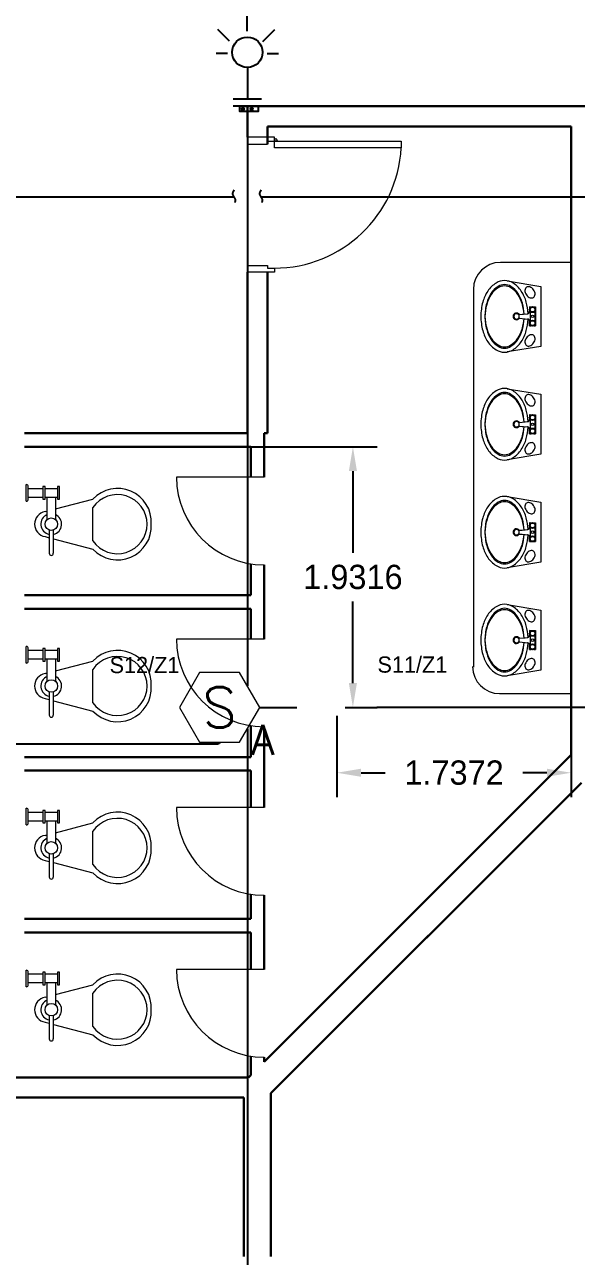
# Model space of a CAD drawing. Extents: x -3404 to 3497, y 0 to 399.
# Drawn here: x 51.68 to 55.76, y 337.75 to 346.88 of the extents above; entities that cross this region are included whole.
import ezdxf
from ezdxf.enums import TextEntityAlignment as Align

# ---------------------------------------------------------------- set-up
doc = ezdxf.new("R2010")
doc.units = 0
doc.header["$LTSCALE"] = 0.15
doc.linetypes.add('HIDDEN', pattern=[0.375, 0.25, -0.125])
doc.layers.get('0').update_dxf_attribs({"color": 252})
doc.layers.get('Defpoints').update_dxf_attribs({"color": 252})
for name, color, linetype in [('0 ARCH', 252, 'Continuous'), ('0 DD', 252, 'Continuous'), ('0 fire alarm', 252, 'Continuous'), ('0 sockets', 252, 'Continuous'), ('AUTOINCR', 7, 'Continuous'), ('FIRE_LOOP', 7, 'Continuous'), ('WIRING', 4, 'Continuous')]:
    doc.layers.add(name, color=color, linetype=linetype)
for name, color, linetype, lineweight in [('anal', 252, 'Continuous', 20), ('DOOR', 252, 'Continuous', 20), ('FIXT', 252, 'Continuous', 9), ('FUR', 252, 'Continuous', 9), ('T-FIRE-B', 4, 'Continuous', 0), ('T-TEXT', 2, 'Continuous', 0), ('wall', 252, 'Continuous', 30), ('WC', 252, 'Continuous', 9)]:
    doc.layers.add(name, color=color, linetype=linetype, lineweight=lineweight)
doc.styles.add('ROMANS', font='ROMANS.shx', dxfattribs={"width": 0.8})
doc.dimstyles.get("Standard").update_dxf_attribs({"dimtxt": 0.18, "dimasz": 0.18, "dimexe": 0.18, "dimexo": 0.0625, "dimgap": 0.09, "dimtad": 0, "dimtih": 1, "dimtoh": 1, "dimdec": 4, "dimzin": 0, "dimdsep": 46, "dimtxsty": 'Standard', "dimcen": 0.09, "dimadec": 0, "dimazin": 0, "dimtfac": 1, "dimtdec": 4, "dimtofl": 0, "dimtmove": 0, "dimatfit": 3, "dimfxl": 1, "dimtolj": 1, "dimtzin": 0, "dimarcsym": 0})

# ---------------------------------------------------------------- blocks, each defined once
blk = doc.blocks.new('D100')
at = {"layer": 'DOOR'}
for points in [[(0.03, 0.2), (0.03, 1.14), (0.0785, 1.14), (0.0785, 0.2)], [(0.03, 0.2), (0, 0.2), (0, 0), (0.05, 0), (0.05, 0.15), (0.03, 0.15)], [(0.97, 0.2), (1, 0.2), (1, 0), (0.95, 0), (0.95, 0.15), (0.97, 0.15)]]:
    blk.add_lwpolyline(points, close=True, dxfattribs=at)
blk.add_circle((0.02, 0.21), 0.01, dxfattribs=at)
blk.add_arc((0.0286, 0.2), 0.9414, 0.00288, 86.9663, dxfattribs=at)
blk = doc.blocks.new('ARCH')
at = {"layer": 'anal'}
for p, q in [((55.725, 345.1171), (55.2, 345.1171)), ((55, 344.9171), (55, 342.1171)), ((55.1938, 341.9207), (55.725, 341.9207))]:
    blk.add_line(p, q, dxfattribs=at)
for centre, start, end in [((55.2, 344.9171), 90, 180), ((55.1938, 342.1207), 180, 270)]:
    blk.add_arc(centre, 0.2, start, end, dxfattribs=at)
at = {"layer": 'DOOR'}
for p, q in [((53.45, 343.525), (52.8, 343.525)), ((53.45, 342.325), (52.8, 342.325)), ((53.45, 341.075), (52.8, 341.075)), ((53.45, 339.875), (52.8, 339.875))]:
    blk.add_line(p, q, dxfattribs=at)
for centre in [(53.45, 343.525), (53.45, 342.325), (53.45, 341.075), (53.45, 339.875)]:
    blk.add_arc(centre, 0.65, 180, 270, dxfattribs=at)
at = {"layer": 'FIXT'}
for p, q in [((55.2499, 344.981), (55.5, 344.9396)), ((55.5, 344.9396), (55.5, 344.4946)), ((55.3365, 344.7311), (55.384, 344.7351)), ((55.3379, 344.7303), (55.3365, 344.7311)), ((55.3379, 344.7303), (55.4021, 344.737)), ((55.42, 344.7861), (55.4155, 344.7871)), ((55.4155, 344.7871), (55.4288, 344.7871)), ((55.4155, 344.7871), (55.4155, 344.7562)), ((55.42, 344.7861), (55.42, 344.7797)), ((55.42, 344.7861), (55.4269, 344.7861)), ((55.42, 344.7544), (55.42, 344.6797)), ((55.4472, 344.7871), (55.4605, 344.7871)), ((55.4491, 344.7861), (55.456, 344.7861)), ((55.456, 344.7861), (55.4605, 344.7871)), ((55.456, 344.7861), (55.456, 344.7797)), ((55.456, 344.7544), (55.456, 344.6797)), ((55.4605, 344.7871), (55.4605, 344.6471)), ((55.3379, 344.7038), (55.3365, 344.7031)), ((55.3365, 344.7031), (55.384, 344.699)), ((55.3379, 344.7038), (55.4021, 344.6971)), ((55.4155, 344.6471), (55.4155, 344.6779)), ((55.42, 344.6481), (55.4155, 344.6471)), ((55.4155, 344.6471), (55.4288, 344.6471)), ((55.42, 344.6481), (55.42, 344.6544)), ((55.42, 344.6481), (55.4269, 344.6481)), ((55.4472, 344.6471), (55.4605, 344.6471)), ((55.4491, 344.6481), (55.456, 344.6481)), ((55.456, 344.6481), (55.456, 344.6544)), ((55.456, 344.6481), (55.4605, 344.6471)), ((55.5, 344.4946), (55.2499, 344.4532)), ((55.2499, 344.181), (55.5, 344.1396)), ((55.5, 344.1396), (55.5, 343.6946)), ((55.3365, 343.9311), (55.384, 343.9351)), ((55.3379, 343.9303), (55.3365, 343.9311)), ((55.3379, 343.9038), (55.3365, 343.9031)), ((55.3365, 343.9031), (55.384, 343.899)), ((55.3379, 343.9303), (55.4021, 343.937)), ((55.3379, 343.9038), (55.4021, 343.8971)), ((55.42, 343.9861), (55.4155, 343.9871)), ((55.4155, 343.9871), (55.4288, 343.9871)), ((55.4155, 343.9871), (55.4155, 343.9562)), ((55.42, 343.9861), (55.42, 343.9797)), ((55.42, 343.9861), (55.4269, 343.9861)), ((55.42, 343.9544), (55.42, 343.8797)), ((55.4472, 343.9871), (55.4605, 343.9871)), ((55.4491, 343.9861), (55.456, 343.9861)), ((55.456, 343.9861), (55.4605, 343.9871)), ((55.456, 343.9861), (55.456, 343.9797)), ((55.456, 343.9544), (55.456, 343.8797)), ((55.4605, 343.9871), (55.4605, 343.8471)), ((55.4155, 343.8471), (55.4155, 343.8779)), ((55.42, 343.8481), (55.4155, 343.8471)), ((55.4155, 343.8471), (55.4288, 343.8471)), ((55.42, 343.8481), (55.42, 343.8544)), ((55.42, 343.8481), (55.4269, 343.8481)), ((55.4472, 343.8471), (55.4605, 343.8471)), ((55.4491, 343.8481), (55.456, 343.8481)), ((55.456, 343.8481), (55.456, 343.8544)), ((55.456, 343.8481), (55.4605, 343.8471)), ((55.5, 343.6946), (55.2499, 343.6532)), ((55.2499, 343.381), (55.5, 343.3396)), ((55.5, 343.3396), (55.5, 342.8946)), ((55.42, 343.1861), (55.4155, 343.1871)), ((55.4155, 343.1871), (55.4288, 343.1871)), ((55.4155, 343.1871), (55.4155, 343.1562)), ((55.42, 343.1861), (55.42, 343.1797)), ((55.42, 343.1861), (55.4269, 343.1861)), ((55.4472, 343.1871), (55.4605, 343.1871)), ((55.4491, 343.1861), (55.456, 343.1861)), ((55.456, 343.1861), (55.4605, 343.1871)), ((55.456, 343.1861), (55.456, 343.1797)), ((55.4605, 343.1871), (55.4605, 343.0471)), ((55.3365, 343.1311), (55.384, 343.1351)), ((55.3379, 343.1303), (55.3365, 343.1311)), ((55.3379, 343.1038), (55.3365, 343.1031)), ((55.3365, 343.1031), (55.384, 343.099)), ((55.3379, 343.1303), (55.4021, 343.137)), ((55.3379, 343.1038), (55.4021, 343.0971)), ((55.42, 343.1544), (55.42, 343.0797)), ((55.456, 343.1544), (55.456, 343.0797)), ((55.4155, 343.0471), (55.4155, 343.0779)), ((55.42, 343.0481), (55.4155, 343.0471)), ((55.4155, 343.0471), (55.4288, 343.0471)), ((55.42, 343.0481), (55.42, 343.0544)), ((55.42, 343.0481), (55.4269, 343.0481)), ((55.4472, 343.0471), (55.4605, 343.0471)), ((55.4491, 343.0481), (55.456, 343.0481)), ((55.456, 343.0481), (55.456, 343.0544)), ((55.456, 343.0481), (55.4605, 343.0471)), ((55.5, 342.8946), (55.2499, 342.8532)), ((55.2499, 342.581), (55.5, 342.5396)), ((55.5, 342.5396), (55.5, 342.0946)), ((55.42, 342.3861), (55.4155, 342.3871)), ((55.4155, 342.3871), (55.4288, 342.3871)), ((55.4155, 342.3871), (55.4155, 342.3562)), ((55.42, 342.3861), (55.42, 342.3797)), ((55.42, 342.3861), (55.4269, 342.3861)), ((55.42, 342.3544), (55.42, 342.2797)), ((55.4472, 342.3871), (55.4605, 342.3871)), ((55.4491, 342.3861), (55.456, 342.3861)), ((55.456, 342.3861), (55.4605, 342.3871)), ((55.456, 342.3861), (55.456, 342.3797)), ((55.456, 342.3544), (55.456, 342.2797)), ((55.4605, 342.3871), (55.4605, 342.2471)), ((55.3365, 342.3311), (55.384, 342.3351)), ((55.3379, 342.3303), (55.3365, 342.3311)), ((55.3379, 342.3038), (55.3365, 342.3031)), ((55.3365, 342.3031), (55.384, 342.299)), ((55.3379, 342.3303), (55.4021, 342.337)), ((55.3379, 342.3038), (55.4021, 342.2971)), ((55.4155, 342.2471), (55.4155, 342.2779)), ((55.42, 342.2481), (55.4155, 342.2471)), ((55.4155, 342.2471), (55.4288, 342.2471)), ((55.42, 342.2481), (55.42, 342.2544)), ((55.42, 342.2481), (55.4269, 342.2481)), ((55.4472, 342.2471), (55.4605, 342.2471)), ((55.4491, 342.2481), (55.456, 342.2481)), ((55.456, 342.2481), (55.456, 342.2544)), ((55.456, 342.2481), (55.4605, 342.2471)), ((55.5, 342.0946), (55.2499, 342.0532))]:
    blk.add_line(p, q, dxfattribs=at)
for centre, radius in [((55.438, 344.7671), 0.022), ((55.438, 344.7671), 0.0173), ((55.438, 344.7171), 0.0095), ((55.438, 344.6671), 0.022), ((55.438, 344.6671), 0.0173), ((55.438, 343.9671), 0.022), ((55.438, 343.9671), 0.0173), ((55.438, 343.9171), 0.0095), ((55.438, 343.8671), 0.022), ((55.438, 343.8671), 0.0173), ((55.438, 343.1671), 0.022), ((55.438, 343.1671), 0.0173), ((55.438, 343.0671), 0.022), ((55.438, 343.0671), 0.0173), ((55.438, 343.1171), 0.0095), ((55.438, 342.3671), 0.022), ((55.438, 342.3671), 0.0173), ((55.438, 342.2671), 0.022), ((55.438, 342.2671), 0.0173), ((55.438, 342.3171), 0.0095)]:
    blk.add_circle(centre, radius, dxfattribs=at)
for centre, radius, start, end in [((55.2746, 344.7936), 0.2016, 122.07252, 146.53462), ((55.2746, 344.7936), 0.1716, 122.07252, 146.53462), ((55.2746, 344.7836), 0.1716, 122.07252, 146.53462), ((55.2305, 344.864), 0.1186, 90, 122.07252), ((55.2305, 344.864), 0.0886, 90, 122.07252), ((55.2305, 344.854), 0.0886, 90, 122.07252), ((55.2305, 344.864), 0.1186, 57.92748, 90), ((55.2305, 344.864), 0.0886, 57.92748, 90), ((55.2305, 344.854), 0.0886, 57.92748, 90), ((55.1864, 344.7936), 0.1716, 33.46538, 57.92748), ((55.1864, 344.7836), 0.1716, 33.46538, 57.92748), ((55.1864, 344.7936), 0.2016, 33.46538, 57.92748), ((55.4174, 344.9082), 0.036, 154.07048, 178.31028), ((55.4292, 344.9078), 0.0477, 178.31028, 197.84822), ((55.4064, 344.9135), 0.0237, 125, 154.07048), ((55.4064, 344.9135), 0.0237, 95.92952, 125), ((55.4076, 344.9013), 0.036, 71.68972, 95.92952), ((55.4039, 344.8902), 0.0477, 52.15178, 71.68972), ((55.3944, 344.8779), 0.0632, 35, 52.15178), ((55.3944, 344.8779), 0.0632, 17.84822, 35), ((55.4553, 344.7171), 0.4003, 164.68757, 180), ((55.3446, 344.7474), 0.2855, 146.53462, 164.68757), ((55.4553, 344.7171), 0.3703, 164.68757, 180), ((55.3446, 344.7474), 0.2555, 146.53462, 164.68757), ((55.3446, 344.7374), 0.2555, 146.53462, 164.68757), ((55.1164, 344.7474), 0.2555, 15.31243, 33.46538), ((55.1164, 344.7374), 0.2555, 15.31243, 33.46538), ((55.1164, 344.7474), 0.2855, 15.31243, 33.46538), ((55.0057, 344.7171), 0.3703, 2.68673, 15.31243), ((55.4439, 344.9126), 0.0632, 197.84822, 215), ((55.0057, 344.7171), 0.4003, 3.1171, 15.31243), ((55.4439, 344.9126), 0.0632, 215, 232.15178), ((55.4344, 344.9003), 0.0477, 232.15178, 251.68972), ((55.4307, 344.8892), 0.036, 251.68972, 275.92952), ((55.432, 344.8769), 0.0237, 275.92952, 305), ((55.432, 344.8769), 0.0237, 305, 334.07048), ((55.4209, 344.8823), 0.036, 334.07048, 358.31028), ((55.4092, 344.8827), 0.0477, 358.31028, 17.84822), ((55.4553, 344.7071), 0.3703, 164.68757, 178.45237), ((55.319, 344.7171), 0.025, 31.88267, 328.11733), ((55.319, 344.7171), 0.02, 90, 270), ((55.319, 344.7171), 0.02, 31.49929, 90), ((55.4345, 344.7171), 0.099, 171.872, 188.128), ((55.4348, 344.7171), 0.0978, 172.2121, 187.7879), ((55.0057, 344.7071), 0.3703, 4.22904, 15.31243), ((55.3955, 344.7562), 0.02, 285.06132, 0), ((55.4, 344.7569), 0.02, 275.97774, 353.34733), ((55.4093, 344.7671), 0.0115, 315.8561, 44.1439), ((55.438, 344.7958), 0.0115, 225.8561, 314.1439), ((55.438, 344.7383), 0.0115, 45.8561, 134.1439), ((55.4667, 344.7671), 0.0115, 135.8561, 224.1439), ((55.4553, 344.7171), 0.4003, 180, 195.31243), ((55.4553, 344.7171), 0.3703, 180, 195.31243), ((55.4553, 344.7271), 0.3703, 181.54763, 195.31243), ((55.319, 344.7171), 0.02, 270, 328.50071), ((55.0057, 344.7271), 0.3703, 344.68757, 355.77096), ((55.0057, 344.7171), 0.3703, 344.68757, 357.31327), ((55.0057, 344.7171), 0.4003, 344.68757, 356.8829), ((55.3955, 344.6779), 0.02, 0, 74.93868), ((55.4, 344.6772), 0.02, 6.65267, 84.02226), ((55.4093, 344.6671), 0.0115, 315.8561, 44.1439), ((55.438, 344.6958), 0.0115, 225.8561, 314.1439), ((55.438, 344.6383), 0.0115, 45.8561, 134.1439), ((55.4667, 344.6671), 0.0115, 135.8561, 224.1439), ((55.3446, 344.6868), 0.2855, 195.31243, 213.46538), ((55.3446, 344.6968), 0.2555, 195.31243, 213.46538), ((55.3446, 344.6868), 0.2555, 195.31243, 213.46538), ((55.2746, 344.6505), 0.1716, 213.46538, 237.92748), ((55.2746, 344.6405), 0.1716, 213.46538, 237.92748), ((55.1864, 344.6505), 0.1716, 302.07252, 326.53462), ((55.1864, 344.6405), 0.1716, 302.07252, 326.53462), ((55.1164, 344.6968), 0.2555, 326.53462, 344.68757), ((55.1164, 344.6868), 0.2555, 326.53462, 344.68757), ((55.1164, 344.6868), 0.2855, 326.53462, 344.68757), ((55.4292, 344.5263), 0.0477, 162.15178, 181.68972), ((55.4439, 344.5216), 0.0632, 145, 162.15178), ((55.4439, 344.5216), 0.0632, 127.84822, 145), ((55.4344, 344.5338), 0.0477, 108.31028, 127.84822), ((55.4307, 344.545), 0.036, 84.07048, 108.31028), ((55.432, 344.5572), 0.0237, 55, 84.07048), ((55.432, 344.5572), 0.0237, 25.92952, 55), ((55.4209, 344.5518), 0.036, 1.68972, 25.92952), ((55.4092, 344.5515), 0.0477, 342.15178, 1.68972), ((55.2746, 344.6405), 0.2016, 213.46538, 237.92748), ((55.2305, 344.5701), 0.1186, 237.92748, 270), ((55.2305, 344.5801), 0.0886, 237.92748, 270), ((55.2305, 344.5701), 0.0886, 237.92748, 270), ((55.2305, 344.5801), 0.0886, 270, 302.07252), ((55.2305, 344.5701), 0.0886, 270, 302.07252), ((55.2305, 344.5701), 0.1186, 270, 302.07252), ((55.1864, 344.6405), 0.2016, 302.07252, 326.53462), ((55.4174, 344.526), 0.036, 181.68972, 205.92952), ((55.4064, 344.5206), 0.0237, 205.92952, 235), ((55.4064, 344.5206), 0.0237, 235, 264.07048), ((55.4076, 344.5328), 0.036, 264.07048, 288.31028), ((55.4039, 344.544), 0.0477, 288.31028, 307.84822), ((55.3944, 344.5562), 0.0632, 307.84822, 325), ((55.3944, 344.5562), 0.0632, 325, 342.15178), ((55.2305, 344.064), 0.1186, 90, 122.07252), ((55.2305, 344.064), 0.1186, 57.92748, 90), ((55.3446, 343.9474), 0.2855, 146.53462, 164.68757), ((55.3446, 343.9474), 0.2555, 146.53462, 164.68757), ((55.2746, 343.9936), 0.2016, 122.07252, 146.53462), ((55.2746, 343.9936), 0.1716, 122.07252, 146.53462), ((55.2746, 343.9836), 0.1716, 122.07252, 146.53462), ((55.2305, 344.064), 0.0886, 90, 122.07252), ((55.2305, 344.054), 0.0886, 90, 122.07252), ((55.2305, 344.064), 0.0886, 57.92748, 90), ((55.2305, 344.054), 0.0886, 57.92748, 90), ((55.1864, 343.9936), 0.1716, 33.46538, 57.92748), ((55.1864, 343.9836), 0.1716, 33.46538, 57.92748), ((55.1864, 343.9936), 0.2016, 33.46538, 57.92748), ((55.1164, 343.9474), 0.2555, 15.31243, 33.46538), ((55.1164, 343.9474), 0.2855, 15.31243, 33.46538), ((55.4174, 344.1082), 0.036, 154.07048, 178.31028), ((55.4292, 344.1078), 0.0477, 178.31028, 197.84822), ((55.4439, 344.1126), 0.0632, 197.84822, 215), ((55.4064, 344.1135), 0.0237, 125, 154.07048), ((55.4064, 344.1135), 0.0237, 95.92952, 125), ((55.4076, 344.1013), 0.036, 71.68972, 95.92952), ((55.4039, 344.0902), 0.0477, 52.15178, 71.68972), ((55.3944, 344.0779), 0.0632, 35, 52.15178), ((55.3944, 344.0779), 0.0632, 17.84822, 35), ((55.4092, 344.0827), 0.0477, 358.31028, 17.84822), ((55.4553, 343.9171), 0.4003, 164.68757, 180), ((55.4553, 343.9171), 0.3703, 164.68757, 180), ((55.4553, 343.9071), 0.3703, 164.68757, 178.45237), ((55.3446, 343.9374), 0.2555, 146.53462, 164.68757), ((55.1164, 343.9374), 0.2555, 15.31243, 33.46538), ((55.0057, 343.9171), 0.3703, 2.68673, 15.31243), ((55.0057, 343.9071), 0.3703, 4.22904, 15.31243), ((55.0057, 343.9171), 0.4003, 3.1171, 15.31243), ((55.4439, 344.1126), 0.0632, 215, 232.15178), ((55.4344, 344.1003), 0.0477, 232.15178, 251.68972), ((55.4307, 344.0892), 0.036, 251.68972, 275.92952), ((55.432, 344.0769), 0.0237, 275.92952, 305), ((55.432, 344.0769), 0.0237, 305, 334.07048), ((55.4209, 344.0823), 0.036, 334.07048, 358.31028), ((55.4553, 343.9171), 0.4003, 180, 195.31243), ((55.4553, 343.9171), 0.3703, 180, 195.31243), ((55.4553, 343.9271), 0.3703, 181.54763, 195.31243), ((55.319, 343.9171), 0.025, 31.88267, 328.11733), ((55.319, 343.9171), 0.02, 90, 270), ((55.319, 343.9171), 0.02, 31.49929, 90), ((55.319, 343.9171), 0.02, 270, 328.50071), ((55.4345, 343.9171), 0.099, 171.872, 188.128), ((55.4348, 343.9171), 0.0978, 172.2121, 187.7879), ((55.3955, 343.9562), 0.02, 285.06132, 0), ((55.4, 343.9569), 0.02, 275.97774, 353.34733), ((55.4093, 343.9671), 0.0115, 315.8561, 44.1439), ((55.438, 343.9958), 0.0115, 225.8561, 314.1439), ((55.438, 343.9383), 0.0115, 45.8561, 134.1439), ((55.4667, 343.9671), 0.0115, 135.8561, 224.1439), ((55.3446, 343.8868), 0.2855, 195.31243, 213.46538), ((55.3446, 343.8968), 0.2555, 195.31243, 213.46538), ((55.3446, 343.8868), 0.2555, 195.31243, 213.46538), ((55.1164, 343.8968), 0.2555, 326.53462, 344.68757), ((55.1164, 343.8868), 0.2555, 326.53462, 344.68757), ((55.1164, 343.8868), 0.2855, 326.53462, 344.68757), ((55.0057, 343.9271), 0.3703, 344.68757, 355.77096), ((55.0057, 343.9171), 0.3703, 344.68757, 357.31327), ((55.0057, 343.9171), 0.4003, 344.68757, 356.8829), ((55.3955, 343.8779), 0.02, 0, 74.93868), ((55.4, 343.8772), 0.02, 6.65267, 84.02226), ((55.4093, 343.8671), 0.0115, 315.8561, 44.1439), ((55.438, 343.8958), 0.0115, 225.8561, 314.1439), ((55.438, 343.8383), 0.0115, 45.8561, 134.1439), ((55.4667, 343.8671), 0.0115, 135.8561, 224.1439), ((55.2746, 343.8405), 0.2016, 213.46538, 237.92748), ((55.2746, 343.8505), 0.1716, 213.46538, 237.92748), ((55.2746, 343.8405), 0.1716, 213.46538, 237.92748), ((55.1864, 343.8505), 0.1716, 302.07252, 326.53462), ((55.1864, 343.8405), 0.1716, 302.07252, 326.53462), ((55.1864, 343.8405), 0.2016, 302.07252, 326.53462), ((55.4292, 343.7263), 0.0477, 162.15178, 181.68972), ((55.4174, 343.726), 0.036, 181.68972, 205.92952), ((55.4439, 343.7216), 0.0632, 145, 162.15178), ((55.4439, 343.7216), 0.0632, 127.84822, 145), ((55.4344, 343.7338), 0.0477, 108.31028, 127.84822), ((55.4307, 343.745), 0.036, 84.07048, 108.31028), ((55.3944, 343.7562), 0.0632, 307.84822, 325), ((55.432, 343.7572), 0.0237, 55, 84.07048), ((55.432, 343.7572), 0.0237, 25.92952, 55), ((55.3944, 343.7562), 0.0632, 325, 342.15178), ((55.4209, 343.7518), 0.036, 1.68972, 25.92952), ((55.4092, 343.7515), 0.0477, 342.15178, 1.68972), ((55.2305, 343.7701), 0.1186, 237.92748, 270), ((55.2305, 343.7801), 0.0886, 237.92748, 270), ((55.2305, 343.7701), 0.0886, 237.92748, 270), ((55.2305, 343.7801), 0.0886, 270, 302.07252), ((55.2305, 343.7701), 0.0886, 270, 302.07252), ((55.2305, 343.7701), 0.1186, 270, 302.07252), ((55.4064, 343.7206), 0.0237, 205.92952, 235), ((55.4064, 343.7206), 0.0237, 235, 264.07048), ((55.4076, 343.7328), 0.036, 264.07048, 288.31028), ((55.4039, 343.744), 0.0477, 288.31028, 307.84822), ((55.2746, 343.1936), 0.2016, 122.07252, 146.53462), ((55.2305, 343.264), 0.1186, 90, 122.07252), ((55.2305, 343.264), 0.1186, 57.92748, 90), ((55.1864, 343.1936), 0.2016, 33.46538, 57.92748), ((55.3446, 343.1474), 0.2855, 146.53462, 164.68757), ((55.3446, 343.1474), 0.2555, 146.53462, 164.68757), ((55.3446, 343.1374), 0.2555, 146.53462, 164.68757), ((55.2746, 343.1936), 0.1716, 122.07252, 146.53462), ((55.2746, 343.1836), 0.1716, 122.07252, 146.53462), ((55.2305, 343.264), 0.0886, 90, 122.07252), ((55.2305, 343.254), 0.0886, 90, 122.07252), ((55.2305, 343.264), 0.0886, 57.92748, 90), ((55.2305, 343.254), 0.0886, 57.92748, 90), ((55.1864, 343.1936), 0.1716, 33.46538, 57.92748), ((55.1864, 343.1836), 0.1716, 33.46538, 57.92748), ((55.1164, 343.1474), 0.2555, 15.31243, 33.46538), ((55.1164, 343.1374), 0.2555, 15.31243, 33.46538), ((55.1164, 343.1474), 0.2855, 15.31243, 33.46538), ((55.4174, 343.3082), 0.036, 154.07048, 178.31028), ((55.4292, 343.3078), 0.0477, 178.31028, 197.84822), ((55.4439, 343.3126), 0.0632, 197.84822, 215), ((55.4064, 343.3135), 0.0237, 125, 154.07048), ((55.4439, 343.3126), 0.0632, 215, 232.15178), ((55.4064, 343.3135), 0.0237, 95.92952, 125), ((55.4076, 343.3013), 0.036, 71.68972, 95.92952), ((55.4344, 343.3003), 0.0477, 232.15178, 251.68972), ((55.4039, 343.2902), 0.0477, 52.15178, 71.68972), ((55.3944, 343.2779), 0.0632, 35, 52.15178), ((55.432, 343.2769), 0.0237, 305, 334.07048), ((55.3944, 343.2779), 0.0632, 17.84822, 35), ((55.4209, 343.2823), 0.036, 334.07048, 358.31028), ((55.4092, 343.2827), 0.0477, 358.31028, 17.84822), ((55.4553, 343.1171), 0.4003, 164.68757, 180), ((55.4553, 343.1171), 0.3703, 164.68757, 180), ((55.4553, 343.1071), 0.3703, 164.68757, 178.45237), ((55.0057, 343.1171), 0.3703, 2.68673, 15.31243), ((55.0057, 343.1071), 0.3703, 4.22904, 15.31243), ((55.0057, 343.1171), 0.4003, 3.1171, 15.31243), ((55.4093, 343.1671), 0.0115, 315.8561, 44.1439), ((55.4307, 343.2892), 0.036, 251.68972, 275.92952), ((55.438, 343.1958), 0.0115, 225.8561, 314.1439), ((55.432, 343.2769), 0.0237, 275.92952, 305), ((55.4667, 343.1671), 0.0115, 135.8561, 224.1439), ((55.4553, 343.1171), 0.4003, 180, 195.31243), ((55.4553, 343.1171), 0.3703, 180, 195.31243), ((55.4553, 343.1271), 0.3703, 181.54763, 195.31243), ((55.319, 343.1171), 0.025, 31.88267, 328.11733), ((55.319, 343.1171), 0.02, 90, 270), ((55.319, 343.1171), 0.02, 31.49929, 90), ((55.319, 343.1171), 0.02, 270, 328.50071), ((55.4345, 343.1171), 0.099, 171.872, 188.128), ((55.4348, 343.1171), 0.0978, 172.2121, 187.7879), ((55.0057, 343.1271), 0.3703, 344.68757, 355.77096), ((55.0057, 343.1171), 0.3703, 344.68757, 357.31327), ((55.0057, 343.1171), 0.4003, 344.68757, 356.8829), ((55.3955, 343.1562), 0.02, 285.06132, 0), ((55.3955, 343.0779), 0.02, 0, 74.93868), ((55.4, 343.1569), 0.02, 275.97774, 353.34733), ((55.4, 343.0772), 0.02, 6.65267, 84.02226), ((55.438, 343.1383), 0.0115, 45.8561, 134.1439), ((55.438, 343.0958), 0.0115, 225.8561, 314.1439), ((55.3446, 343.0868), 0.2855, 195.31243, 213.46538), ((55.3446, 343.0968), 0.2555, 195.31243, 213.46538), ((55.3446, 343.0868), 0.2555, 195.31243, 213.46538), ((55.1164, 343.0968), 0.2555, 326.53462, 344.68757), ((55.1164, 343.0868), 0.2555, 326.53462, 344.68757), ((55.1164, 343.0868), 0.2855, 326.53462, 344.68757), ((55.4093, 343.0671), 0.0115, 315.8561, 44.1439), ((55.438, 343.0383), 0.0115, 45.8561, 134.1439), ((55.4667, 343.0671), 0.0115, 135.8561, 224.1439), ((55.2746, 343.0405), 0.2016, 213.46538, 237.92748), ((55.2746, 343.0505), 0.1716, 213.46538, 237.92748), ((55.2746, 343.0405), 0.1716, 213.46538, 237.92748), ((55.2305, 342.9801), 0.0886, 237.92748, 270), ((55.2305, 342.9801), 0.0886, 270, 302.07252), ((55.1864, 343.0505), 0.1716, 302.07252, 326.53462), ((55.1864, 343.0405), 0.1716, 302.07252, 326.53462), ((55.1864, 343.0405), 0.2016, 302.07252, 326.53462), ((55.4292, 342.9263), 0.0477, 162.15178, 181.68972), ((55.4174, 342.926), 0.036, 181.68972, 205.92952), ((55.4439, 342.9216), 0.0632, 145, 162.15178), ((55.4064, 342.9206), 0.0237, 205.92952, 235), ((55.4439, 342.9216), 0.0632, 127.84822, 145), ((55.4064, 342.9206), 0.0237, 235, 264.07048), ((55.4076, 342.9328), 0.036, 264.07048, 288.31028), ((55.4344, 342.9338), 0.0477, 108.31028, 127.84822), ((55.4039, 342.944), 0.0477, 288.31028, 307.84822), ((55.4307, 342.945), 0.036, 84.07048, 108.31028), ((55.3944, 342.9562), 0.0632, 307.84822, 325), ((55.432, 342.9572), 0.0237, 55, 84.07048), ((55.432, 342.9572), 0.0237, 25.92952, 55), ((55.3944, 342.9562), 0.0632, 325, 342.15178), ((55.4209, 342.9518), 0.036, 1.68972, 25.92952), ((55.4092, 342.9515), 0.0477, 342.15178, 1.68972), ((55.2305, 342.9701), 0.1186, 237.92748, 270), ((55.2305, 342.9701), 0.0886, 237.92748, 270), ((55.2305, 342.9701), 0.0886, 270, 302.07252), ((55.2305, 342.9701), 0.1186, 270, 302.07252), ((55.2746, 342.3936), 0.2016, 122.07252, 146.53462), ((55.2746, 342.3936), 0.1716, 122.07252, 146.53462), ((55.2305, 342.464), 0.1186, 90, 122.07252), ((55.2305, 342.464), 0.0886, 90, 122.07252), ((55.2305, 342.454), 0.0886, 90, 122.07252), ((55.2305, 342.464), 0.1186, 57.92748, 90), ((55.2305, 342.464), 0.0886, 57.92748, 90), ((55.2305, 342.454), 0.0886, 57.92748, 90), ((55.1864, 342.3936), 0.1716, 33.46538, 57.92748), ((55.1864, 342.3936), 0.2016, 33.46538, 57.92748), ((55.4064, 342.5135), 0.0237, 125, 154.07048), ((55.4064, 342.5135), 0.0237, 95.92952, 125), ((55.4076, 342.5013), 0.036, 71.68972, 95.92952), ((55.4039, 342.4902), 0.0477, 52.15178, 71.68972), ((55.3446, 342.3474), 0.2855, 146.53462, 164.68757), ((55.3446, 342.3474), 0.2555, 146.53462, 164.68757), ((55.3446, 342.3374), 0.2555, 146.53462, 164.68757), ((55.2746, 342.3836), 0.1716, 122.07252, 146.53462), ((55.1864, 342.3836), 0.1716, 33.46538, 57.92748), ((55.1164, 342.3474), 0.2555, 15.31243, 33.46538), ((55.1164, 342.3374), 0.2555, 15.31243, 33.46538), ((55.1164, 342.3474), 0.2855, 15.31243, 33.46538), ((55.4174, 342.5082), 0.036, 154.07048, 178.31028), ((55.4292, 342.5078), 0.0477, 178.31028, 197.84822), ((55.4439, 342.5126), 0.0632, 197.84822, 215), ((55.4439, 342.5126), 0.0632, 215, 232.15178), ((55.4344, 342.5003), 0.0477, 232.15178, 251.68972), ((55.4307, 342.4892), 0.036, 251.68972, 275.92952), ((55.3944, 342.4779), 0.0632, 35, 52.15178), ((55.432, 342.4769), 0.0237, 275.92952, 305), ((55.432, 342.4769), 0.0237, 305, 334.07048), ((55.3944, 342.4779), 0.0632, 17.84822, 35), ((55.4209, 342.4823), 0.036, 334.07048, 358.31028), ((55.4092, 342.4827), 0.0477, 358.31028, 17.84822), ((55.4553, 342.3171), 0.4003, 164.68757, 180), ((55.4553, 342.3171), 0.3703, 164.68757, 180), ((55.4553, 342.3071), 0.3703, 164.68757, 178.45237), ((55.0057, 342.3171), 0.3703, 2.68673, 15.31243), ((55.0057, 342.3071), 0.3703, 4.22904, 15.31243), ((55.0057, 342.3171), 0.4003, 3.1171, 15.31243), ((55.3955, 342.3562), 0.02, 285.06132, 0), ((55.4, 342.3569), 0.02, 275.97774, 353.34733), ((55.4093, 342.3671), 0.0115, 315.8561, 44.1439), ((55.438, 342.3958), 0.0115, 225.8561, 314.1439), ((55.438, 342.3383), 0.0115, 45.8561, 134.1439), ((55.4667, 342.3671), 0.0115, 135.8561, 224.1439), ((55.4553, 342.3171), 0.4003, 180, 195.31243), ((55.4553, 342.3171), 0.3703, 180, 195.31243), ((55.4553, 342.3271), 0.3703, 181.54763, 195.31243), ((55.319, 342.3171), 0.025, 31.88267, 328.11733), ((55.319, 342.3171), 0.02, 90, 270), ((55.319, 342.3171), 0.02, 31.49929, 90), ((55.319, 342.3171), 0.02, 270, 328.50071), ((55.4345, 342.3171), 0.099, 171.872, 188.128), ((55.4348, 342.3171), 0.0978, 172.2121, 187.7879), ((55.0057, 342.3271), 0.3703, 344.68757, 355.77096), ((55.0057, 342.3171), 0.3703, 344.68757, 357.31327), ((55.0057, 342.3171), 0.4003, 344.68757, 356.8829), ((55.3955, 342.2779), 0.02, 0, 74.93868), ((55.4, 342.2772), 0.02, 6.65267, 84.02226), ((55.4093, 342.2671), 0.0115, 315.8561, 44.1439), ((55.438, 342.2958), 0.0115, 225.8561, 314.1439), ((55.4667, 342.2671), 0.0115, 135.8561, 224.1439), ((55.3446, 342.2868), 0.2855, 195.31243, 213.46538), ((55.3446, 342.2968), 0.2555, 195.31243, 213.46538), ((55.3446, 342.2868), 0.2555, 195.31243, 213.46538), ((55.1164, 342.2968), 0.2555, 326.53462, 344.68757), ((55.1164, 342.2868), 0.2555, 326.53462, 344.68757), ((55.1164, 342.2868), 0.2855, 326.53462, 344.68757), ((55.4439, 342.1216), 0.0632, 127.84822, 145), ((55.4344, 342.1338), 0.0477, 108.31028, 127.84822), ((55.4307, 342.145), 0.036, 84.07048, 108.31028), ((55.438, 342.2383), 0.0115, 45.8561, 134.1439), ((55.432, 342.1572), 0.0237, 55, 84.07048), ((55.432, 342.1572), 0.0237, 25.92952, 55), ((55.4209, 342.1518), 0.036, 1.68972, 25.92952), ((55.2746, 342.2405), 0.2016, 213.46538, 237.92748), ((55.2746, 342.2505), 0.1716, 213.46538, 237.92748), ((55.2746, 342.2405), 0.1716, 213.46538, 237.92748), ((55.2305, 342.1801), 0.0886, 237.92748, 270), ((55.2305, 342.1701), 0.0886, 237.92748, 270), ((55.2305, 342.1801), 0.0886, 270, 302.07252), ((55.2305, 342.1701), 0.0886, 270, 302.07252), ((55.1864, 342.2505), 0.1716, 302.07252, 326.53462), ((55.1864, 342.2405), 0.1716, 302.07252, 326.53462), ((55.1864, 342.2405), 0.2016, 302.07252, 326.53462), ((55.4292, 342.1263), 0.0477, 162.15178, 181.68972), ((55.4174, 342.126), 0.036, 181.68972, 205.92952), ((55.4439, 342.1216), 0.0632, 145, 162.15178), ((55.4064, 342.1206), 0.0237, 205.92952, 235), ((55.4064, 342.1206), 0.0237, 235, 264.07048), ((55.4076, 342.1328), 0.036, 264.07048, 288.31028), ((55.4039, 342.144), 0.0477, 288.31028, 307.84822), ((55.3944, 342.1562), 0.0632, 307.84822, 325), ((55.3944, 342.1562), 0.0632, 325, 342.15178), ((55.4092, 342.1515), 0.0477, 342.15178, 1.68972), ((55.2305, 342.1701), 0.1186, 237.92748, 270), ((55.2305, 342.1701), 0.1186, 270, 302.07252)]:
    blk.add_arc(centre, radius, start, end, dxfattribs=at)
at = {"layer": 'wall'}
for p, q in [((53.325, 346.275), (55.875, 346.275)), ((53.325, 346.275), (53.325, 346.045)), ((53.475, 346.125), (55.725, 346.125)), ((53.475, 346.125), (53.475, 345.995)), ((55.725, 341.4664), (55.725, 346.125)), ((53.325, 345.045), (53.325, 343.85)), ((53.475, 345.045), (53.475, 343.85)), ((51.675, 343.85), (53.325, 343.85)), ((53.45, 343.85), (53.45, 343.525)), ((53.475, 343.85), (53.45, 343.85)), ((51.675, 343.75), (53.35, 343.75)), ((53.35, 343.75), (53.35, 343.525)), ((53.35, 342.8827), (53.35, 342.65)), ((53.45, 342.875), (53.45, 342.325)), ((51.675, 342.65), (53.35, 342.65)), ((51.675, 342.55), (53.35, 342.55)), ((53.35, 342.55), (53.35, 342.325)), ((53.35, 341.6827), (53.35, 341.45)), ((53.45, 341.675), (53.45, 341.075)), ((51.675, 341.45), (53.35, 341.45)), ((55.725, 341.4664), (53.45, 339.1914)), ((55.725, 341.4664), (53.45, 339.1914)), ((51.675, 341.35), (53.35, 341.35)), ((53.35, 341.35), (53.35, 341.075)), ((55.8, 341.2586), (53.5, 338.9586)), ((55.8, 341.2586), (53.5414, 339)), ((53.35, 340.4327), (53.35, 340.25)), ((53.45, 340.425), (53.45, 339.875)), ((51.675, 340.25), (53.35, 340.25)), ((51.675, 340.15), (53.35, 340.15)), ((53.35, 340.15), (53.35, 339.875)), ((53.35, 339.2327), (53.35, 339.0914)), ((53.45, 339.225), (53.45, 339.1914)), ((53.3336, 339.075), (46.55, 339.075)), ((53.35, 339.0914), (53.3336, 339.075)), ((53.35, 339.0914), (53.3336, 339.075)), ((53.3, 338.925), (46.55, 338.925)), ((53.3, 337.7482), (53.3, 338.925)), ((53.5, 337.7482), (53.5, 338.9586))]:
    blk.add_line(p, q, dxfattribs=at)
at = {"layer": 'WC'}
for p, q in [((51.6868, 343.3465), (51.6868, 343.4701)), ((51.7022, 343.362), (51.7022, 343.4547)), ((51.8258, 343.4547), (51.8103, 343.4547)), ((51.8103, 343.4547), (51.8103, 343.362)), ((51.8258, 343.362), (51.8258, 343.4547)), ((51.9339, 343.4547), (51.9185, 343.4547)), ((51.9185, 343.4547), (51.9185, 343.362)), ((51.9339, 343.362), (51.9339, 343.4547)), ((51.8103, 343.4392), (51.7022, 343.4392)), ((51.7022, 343.3774), (51.8103, 343.3774)), ((51.8103, 343.362), (51.8258, 343.362)), ((51.9185, 343.4392), (51.8258, 343.4392)), ((51.8258, 343.3774), (51.9185, 343.3774)), ((51.8412, 343.2108), (51.8412, 343.3774)), ((51.9028, 343.2894), (52.181, 343.362)), ((51.903, 343.3774), (51.903, 343.2112)), ((51.9185, 343.362), (51.9339, 343.362)), ((51.8258, 343.2693), (51.8416, 343.2735)), ((52.181, 343.0531), (52.181, 343.3002)), ((51.8258, 343.084), (51.8569, 343.0759)), ((51.8567, 343.1334), (51.8567, 342.9605)), ((51.8876, 342.9605), (51.8876, 343.1334)), ((51.8878, 343.0678), (52.181, 342.9913)), ((51.6868, 342.1465), (51.6868, 342.2701)), ((51.7022, 342.162), (51.7022, 342.2547)), ((51.8103, 342.2392), (51.7022, 342.2392)), ((51.7022, 342.1774), (51.8103, 342.1774)), ((51.8258, 342.2547), (51.8103, 342.2547)), ((51.8103, 342.2547), (51.8103, 342.162)), ((51.8258, 342.162), (51.8258, 342.2547)), ((51.9185, 342.2392), (51.8258, 342.2392)), ((51.8258, 342.1774), (51.9185, 342.1774)), ((51.8412, 342.0108), (51.8412, 342.1774)), ((51.903, 342.1774), (51.903, 342.0112)), ((51.9339, 342.2547), (51.9185, 342.2547)), ((51.9185, 342.2547), (51.9185, 342.162)), ((51.9339, 342.162), (51.9339, 342.2547)), ((51.8103, 342.162), (51.8258, 342.162)), ((51.9028, 342.0894), (52.181, 342.162)), ((51.9185, 342.162), (51.9339, 342.162)), ((52.181, 341.8531), (52.181, 342.1002)), ((51.8258, 342.0693), (51.8416, 342.0735)), ((51.8567, 341.9334), (51.8567, 341.7605)), ((51.8876, 341.7605), (51.8876, 341.9334)), ((51.8258, 341.884), (51.8569, 341.8759)), ((51.8878, 341.8678), (52.181, 341.7913)), ((51.6868, 340.9465), (51.6868, 341.0701)), ((51.7022, 340.962), (51.7022, 341.0547)), ((51.8103, 341.0392), (51.7022, 341.0392)), ((51.8258, 341.0547), (51.8103, 341.0547)), ((51.8103, 341.0547), (51.8103, 340.962)), ((51.8258, 340.962), (51.8258, 341.0547)), ((51.9185, 341.0392), (51.8258, 341.0392)), ((51.9339, 341.0547), (51.9185, 341.0547)), ((51.9185, 341.0547), (51.9185, 340.962)), ((51.9339, 340.962), (51.9339, 341.0547)), ((51.7022, 340.9774), (51.8103, 340.9774)), ((51.8103, 340.962), (51.8258, 340.962)), ((51.8258, 340.9774), (51.9185, 340.9774)), ((51.8412, 340.8108), (51.8412, 340.9774)), ((51.9028, 340.8894), (52.181, 340.962)), ((51.903, 340.9774), (51.903, 340.8112)), ((51.9185, 340.962), (51.9339, 340.962)), ((52.181, 340.6531), (52.181, 340.9002)), ((51.8258, 340.8693), (51.8416, 340.8735)), ((51.8567, 340.7334), (51.8567, 340.5605)), ((51.8876, 340.5605), (51.8876, 340.7334)), ((51.8258, 340.684), (51.8569, 340.6759)), ((51.8878, 340.6678), (52.181, 340.5913)), ((51.6868, 339.7465), (51.6868, 339.8701)), ((51.7022, 339.762), (51.7022, 339.8547)), ((51.8103, 339.8392), (51.7022, 339.8392)), ((51.8258, 339.8547), (51.8103, 339.8547)), ((51.8103, 339.8547), (51.8103, 339.762)), ((51.8258, 339.762), (51.8258, 339.8547)), ((51.9185, 339.8392), (51.8258, 339.8392)), ((51.9339, 339.8547), (51.9185, 339.8547)), ((51.9185, 339.8547), (51.9185, 339.762)), ((51.9339, 339.762), (51.9339, 339.8547)), ((51.7022, 339.7774), (51.8103, 339.7774)), ((51.8103, 339.762), (51.8258, 339.762)), ((51.8258, 339.7774), (51.9185, 339.7774)), ((51.8412, 339.6108), (51.8412, 339.7774)), ((51.9028, 339.6894), (52.181, 339.762)), ((51.903, 339.7774), (51.903, 339.6112)), ((51.9185, 339.762), (51.9339, 339.762)), ((51.8258, 339.6693), (51.8416, 339.6735)), ((52.181, 339.4531), (52.181, 339.7002)), ((51.8567, 339.5334), (51.8567, 339.3605)), ((51.8876, 339.3605), (51.8876, 339.5334)), ((51.8258, 339.484), (51.8569, 339.4759)), ((51.8878, 339.4678), (52.181, 339.3913))]:
    blk.add_line(p, q, dxfattribs=at)
for centre in [(51.8721, 343.1767), (51.8721, 341.9767), (51.8721, 340.7767), (51.8721, 339.5767)]:
    blk.add_circle(centre, 0.0463, dxfattribs=at)
for centre, radius, start, end in [((51.6861, 343.454), 0.0161, 2.4084, 87.5916), ((51.6861, 343.3627), 0.0161, 272.4084, 357.5916), ((52.3638, 343.1914), 0.25, 356.62, 136.98278), ((52.3624, 343.1755), 0.2201, 0.3, 145.49457), ((51.8428, 343.1767), 0.0942, 100.38886, 259.6111), ((51.8721, 343.1767), 0.0772, 112.85047, 258.577), ((51.8721, 343.1767), 0.0772, 281.8763, 66.5863), ((52.3638, 343.1619), 0.25, 223.0172, 3.38), ((52.3624, 343.1778), 0.2201, 214.5054, 359.7), ((51.8721, 342.9605), 0.0154, 180, 0), ((51.6861, 342.254), 0.0161, 2.4084, 87.5916), ((52.3638, 341.9914), 0.25, 356.62, 136.98278), ((52.3624, 341.9755), 0.2201, 0.3, 145.49457), ((51.6861, 342.1627), 0.0161, 272.4084, 357.5916), ((51.8428, 341.9767), 0.0942, 100.38886, 259.6111), ((51.8721, 341.9767), 0.0772, 112.85047, 258.577), ((51.8721, 341.9767), 0.0772, 281.8763, 66.5863), ((52.3638, 341.9619), 0.25, 223.0172, 3.38), ((52.3624, 341.9778), 0.2201, 214.5054, 359.7), ((51.8721, 341.7605), 0.0154, 180, 0), ((51.6861, 341.054), 0.0161, 2.4084, 87.5916), ((52.3638, 340.7914), 0.25, 356.62, 136.98278), ((52.3624, 340.7755), 0.2201, 0.3, 145.49457), ((51.6861, 340.9627), 0.0161, 272.4084, 357.5916), ((51.8428, 340.7767), 0.0942, 100.38886, 259.6111), ((51.8721, 340.7767), 0.0772, 112.85047, 258.577), ((51.8721, 340.7767), 0.0772, 281.8763, 66.5863), ((52.3638, 340.7619), 0.25, 223.0172, 3.38), ((52.3624, 340.7778), 0.2201, 214.5054, 359.7), ((51.8721, 340.5605), 0.0154, 180, 0), ((51.6861, 339.854), 0.0161, 2.4084, 87.5916), ((52.3638, 339.5914), 0.25, 356.62, 136.98278), ((52.3624, 339.5755), 0.2201, 0.3, 145.49457), ((51.6861, 339.7627), 0.0161, 272.4084, 357.5916), ((51.8428, 339.5767), 0.0942, 100.38886, 259.6111), ((51.8721, 339.5767), 0.0772, 112.85047, 258.577), ((51.8721, 339.5767), 0.0772, 281.8763, 66.5863), ((52.3638, 339.5619), 0.25, 223.0172, 3.38), ((52.3624, 339.5778), 0.2201, 214.5054, 359.7), ((51.8721, 339.3605), 0.0154, 180, 0)]:
    blk.add_arc(centre, radius, start, end, dxfattribs=at)
at = {"layer": 'FUR', "rotation": 270}
blk.add_blockref('D100', (53.325, 346.045), dxfattribs=at)
blk = doc.blocks.new('dressable smoke detectore above false ceiling')
blk.add_lwpolyline([(200, 0), (100, 173.2), (-100, 173.2), (-200, 0), (-100, -173.2), (100, -173.2)], close=True)
at = {"layer": 'T-TEXT', "style": 'ROMANS'}
blk.add_attdef('S', text='', height=200, dxfattribs=at).set_placement((0, 0, 0), align=Align.MIDDLE)
blk.add_attdef('A', text='', height=150, dxfattribs=at).set_placement((214.9, -161.3), align=Align.MIDDLE_CENTER)
blk = doc.blocks.new('*U101')
at = {"linetype": 'ByBlock'}
h = blk.add_hatch(dxfattribs=at)
h.set_pattern_fill('ANGLE', color=2)
h.set_pattern_definition([(0, (0, 0), (0, 6.985), [5.08, -1.905]), (90, (0, 0), (-6.985, 4e-16), [5.08, -1.905])])
h.paths.add_polyline_path([(27, -14, 1), (15, -14, 1)])
at = {"color": 1}
for p, q in [((-0.8, 373.8), (-0.8, 450)), ((-89.7, 324.6), (-147.6, 382.6)), ((134.9, 380.2), (74.6, 321.5)), ((-99, 262.2), (-154.6, 262.2)), ((99, 262.2), (154.6, 262.2)), ((0, 192.9), (0, 34.9)), ((70.7, 34.9), (-70.7, 34.9)), ((70.7, 0), (-70.7, 0))]:
    blk.add_line(p, q, dxfattribs=at)
at = {"color": 6, "linetype": 'ByBlock'}
blk.add_lwpolyline([(-37.4, 0), (54.5, 0), (54.5, -26), (-37.4, -26)], close=True, dxfattribs=at)
at = {"color": 1}
blk.add_circle((0, 268.8), 75.9, dxfattribs=at)
at = {"color": 6, "linetype": 'ByBlock'}
for centre in [(-21, -14), (21, -14)]:
    blk.add_circle(centre, 6, dxfattribs=at)
blk = doc.blocks.new('endtick', base_point=(-3267.27, -69559.4))
at = {"layer": 'WIRING', "color": 2, "linetype": 'HIDDEN'}
blk.add_spline([(-3267.27, -69509.4), (-3276.985, -69534.4), (-3267.27, -69559.4), (-3256.425, -69584.4), (-3267.27, -69609.4)], degree=3, dxfattribs=at)
blk = doc.blocks.new('*D142')
at = {"layer": '0 DD', "color": 0, "lineweight": -2, "transparency": 16777216}
for p, q in [((53.9878, 341.7559), (53.9878, 341.1536)), ((55.725, 341.7559), (55.725, 341.1536)), ((54.1678, 341.3336), (54.3464, 341.3336)), ((55.545, 341.3336), (55.3664, 341.3336))]:
    blk.add_line(p, q, dxfattribs=at)
at = {"layer": '0 DD', "color": 0, "transparency": 16777216}
for points in [[(54.1678, 341.3636), (54.1678, 341.3036), (53.9878, 341.3336)], [(55.545, 341.3636), (55.545, 341.3036), (55.725, 341.3336)]]:
    blk.add_solid(points, dxfattribs=at)
at = {"layer": 'Defpoints', "color": 0, "transparency": 16777216}
for p in [(53.9878, 341.8184), (55.725, 341.8184), (55.725, 341.3336)]:
    blk.add_point(p, dxfattribs=at)
at = {"layer": '0 DD', "color": 0, "transparency": 16777216, "insert": (54.8564, 341.3336), "char_height": 0.18, "attachment_point": 5}
blk.add_mtext('\\A1;1.7372', dxfattribs=at)
blk = doc.blocks.new('*D143')
at = {"layer": '0 DD', "color": 0, "lineweight": -2, "transparency": 16777216}
for p, q in [((53.2038, 343.75), (54.287, 343.75)), ((54.107, 343.57), (54.107, 342.9642)), ((54.107, 341.9984), (54.107, 342.6042)), ((54.0503, 341.8184), (54.287, 341.8184))]:
    blk.add_line(p, q, dxfattribs=at)
at = {"layer": '0 DD', "color": 0, "transparency": 16777216}
for points in [[(54.077, 343.57), (54.137, 343.57), (54.107, 343.75)], [(54.077, 341.9984), (54.137, 341.9984), (54.107, 341.8184)]]:
    blk.add_solid(points, dxfattribs=at)
at = {"layer": 'Defpoints', "color": 0, "transparency": 16777216}
for p in [(53.1413, 343.75), (54.107, 343.75), (53.9878, 341.8184)]:
    blk.add_point(p, dxfattribs=at)
at = {"layer": '0 DD', "color": 0, "transparency": 16777216, "insert": (54.107, 342.7842), "char_height": 0.18, "attachment_point": 5}
blk.add_mtext('\\A1;1.9316', dxfattribs=at)

msp = doc.modelspace()

# ---------------------------------------------------------------- linework, layer by layer
at = {"layer": '0 sockets', "color": 3}
for points in [[(57.61565, 347.04511), (57.61565, 346.375, -0.4142136), (57.51565, 346.275), (53.325, 346.275)], [(53.325, 341.65967), (53.325, 336.54125, -0.4142136), (53.225, 336.44125), (46.16359, 336.44125)]]:
    msp.add_lwpolyline(points, format="xyb", dxfattribs=at)
for points in [[(53.325, 346.275), (53.325, 346.27495)], [(53.325, 346.23641), (53.325, 341.97719)]]:
    msp.add_lwpolyline(points, dxfattribs=at)
at = {"layer": 'FIRE_LOOP', "color": 3}
for points in [[(47.28402, 346.27817), (47.28402, 345.7022, 0.4142136), (47.38402, 345.6022), (53.225, 345.6022)], [(58.06868, 341.15607), (58.06868, 341.71843, 0.4142136), (57.96868, 341.81843), (54.28531, 341.81843)], [(53.11918, 341.56081), (53.11918, 341.56066, -0.4142136), (53.10468, 341.54616), (49.49296, 341.54616)]]:
    msp.add_lwpolyline(points, format="xyb", dxfattribs=at)
for points in [[(53.425, 345.6022), (56.58755, 345.6022)], [(53.41666, 341.81843), (53.69036, 341.81843)]]:
    msp.add_lwpolyline(points, dxfattribs=at)

# ---------------------------------------------------------------- block references
at = {"layer": '0 ARCH', "color": 3}
msp.add_blockref('ARCH', (0, 0), dxfattribs=at)
at = {"layer": '0 fire alarm', "color": 3}
for name, p, xscale, yscale, zscale in [('*U101', (53.325, 346.275), 0.001488, 0.001488, 0.001488), ('endtick', (53.225, 345.6022), 0.001, 0.001, 0.001)]:
    msp.add_blockref(name, p, dxfattribs=dict(at, xscale=xscale, yscale=yscale, zscale=zscale))
at = {"layer": '0 fire alarm', "color": 3, "xscale": 0.001, "yscale": 0.001, "zscale": 0.001, "rotation": 1.029829140275606e-12}
msp.add_blockref('endtick', (53.425, 345.6022), dxfattribs=at)
at = {"layer": 'T-FIRE-B', "color": 2, "xscale": 0.001487761816891826, "yscale": 0.001487761816891826, "zscale": 0.001487761816891826}
msp.add_blockref('dressable smoke detectore above false ceiling', (53.11918, 341.81843), dxfattribs=at).add_auto_attribs({'S': 'S', 'A': 'A'})

# ---------------------------------------------------------------- texts
at = {"layer": 'AUTOINCR', "color": 2}
msp.add_text('S12/Z1', height=0.12, dxfattribs=at).set_placement((52.82163, 342.03612), align=Align.BOTTOM_RIGHT)
msp.add_text('S11/Z1', height=0.12, dxfattribs=at).set_placement((54.28892, 342.03965), align=Align.BOTTOM_LEFT)

# ---------------------------------------------------------------- dimensions: what is measured, and where the dimension line sits
at = {"layer": '0 DD', "color": 6}
dim = msp.add_linear_dim(base=(54.107, 343.75), p1=(53.98783, 341.81843), p2=(53.14133, 343.75), angle=90, dimstyle='Standard', dxfattribs=at)
dim.commit()
dim.dimension.update_dxf_attribs({"geometry": '*D143', "text_midpoint": (54.107, 342.78422)})
dim = msp.add_linear_dim(base=(55.725, 341.33363), p1=(53.98783, 341.81843), p2=(55.725, 341.81843), dimstyle='Standard', dxfattribs=at)
dim.commit()
dim.dimension.update_dxf_attribs({"geometry": '*D142', "text_midpoint": (54.85642, 341.33363)})

doc.saveas('drawing.dxf')
